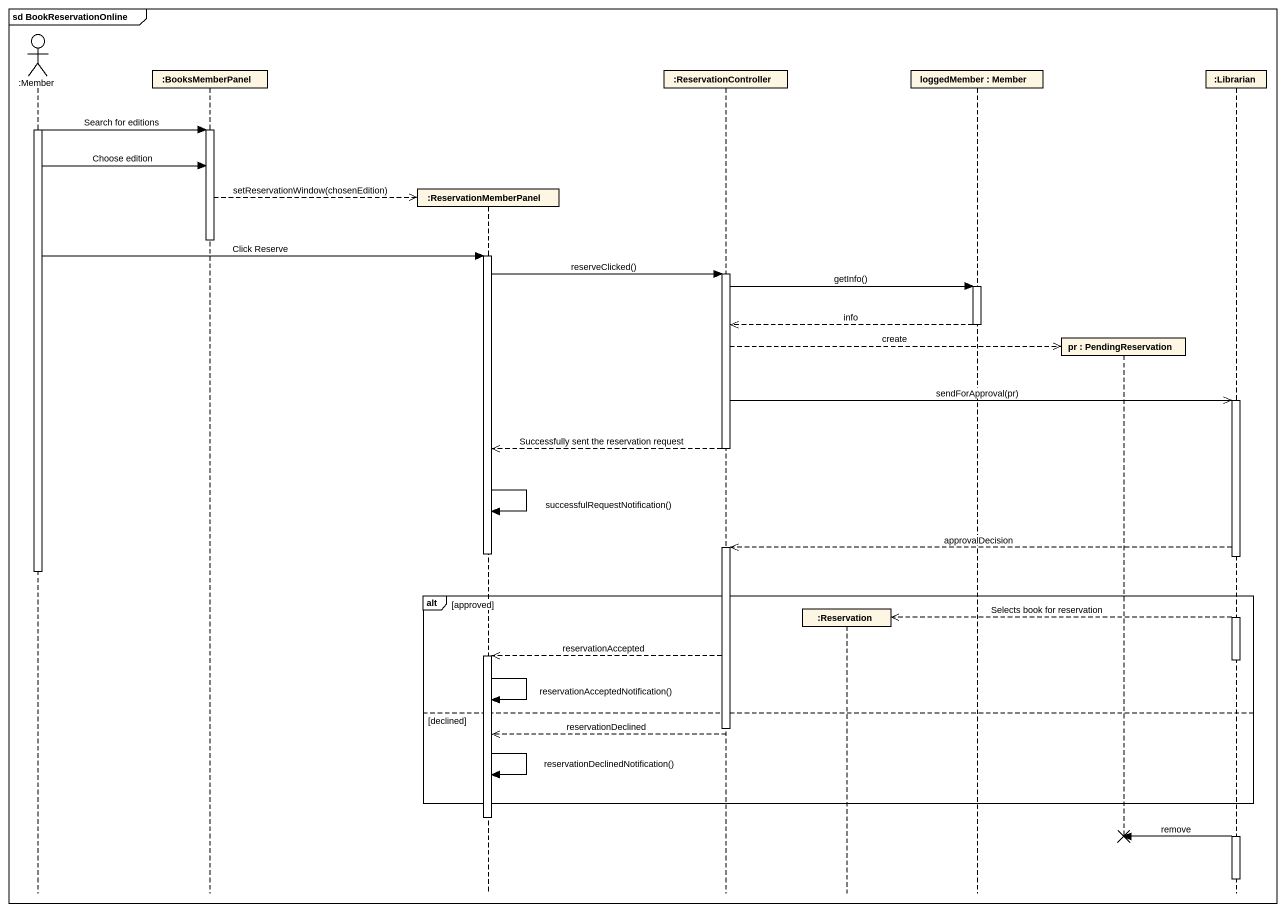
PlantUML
@startuml
mainframe sd BookReservationOnline
hide footbox
actor ":Member" as Member
participant ":BooksMemberPanel" as BooksMemberPanel
participant ":ReservationMemberPanel" as ReservationMemberPanel
participant ":ReservationController" as ReservationController
participant ":Reservation" as Reservation
participant "loggedMember : Member" as loggedMember
participant "pr : PendingReservation" as pr
participant ":Librarian" as Librarian

activate Member
Member -> BooksMemberPanel : Search for editions
activate BooksMemberPanel
Member -> BooksMemberPanel : Choose edition
BooksMemberPanel -->> ReservationMemberPanel ** : setReservationWindow(chosenEdition)
deactivate BooksMemberPanel
Member -> ReservationMemberPanel : Click Reserve
activate ReservationMemberPanel
ReservationMemberPanel -> ReservationController : reserveClicked()
activate ReservationController
ReservationController -> loggedMember : getInfo()
activate loggedMember
loggedMember -->> ReservationController : info
deactivate loggedMember
ReservationController -->> pr ** : create
ReservationController ->> Librarian : sendForApproval(pr)
activate Librarian
ReservationController -->> ReservationMemberPanel : Successfully sent the reservation request
deactivate ReservationController
ReservationMemberPanel -> ReservationMemberPanel : successfulRequestNotification()
Librarian -->> ReservationController : approvalDecision
activate ReservationController
deactivate ReservationMemberPanel
deactivate Member
alt approved
  Librarian -->> Reservation ** : Selects book for reservation
  ReservationController -->> ReservationMemberPanel : reservationAccepted
  activate ReservationMemberPanel
  deactivate Librarian
  ReservationMemberPanel -> ReservationMemberPanel : reservationAcceptedNotification()
else declined
  deactivate ReservationController
  ReservationController -->> ReservationMemberPanel : reservationDeclined
  ReservationMemberPanel -> ReservationMemberPanel : reservationDeclinedNotification()
end
deactivate ReservationMemberPanel
activate Librarian
Librarian -> pr !! : remove
deactivate Librarian
@enduml
